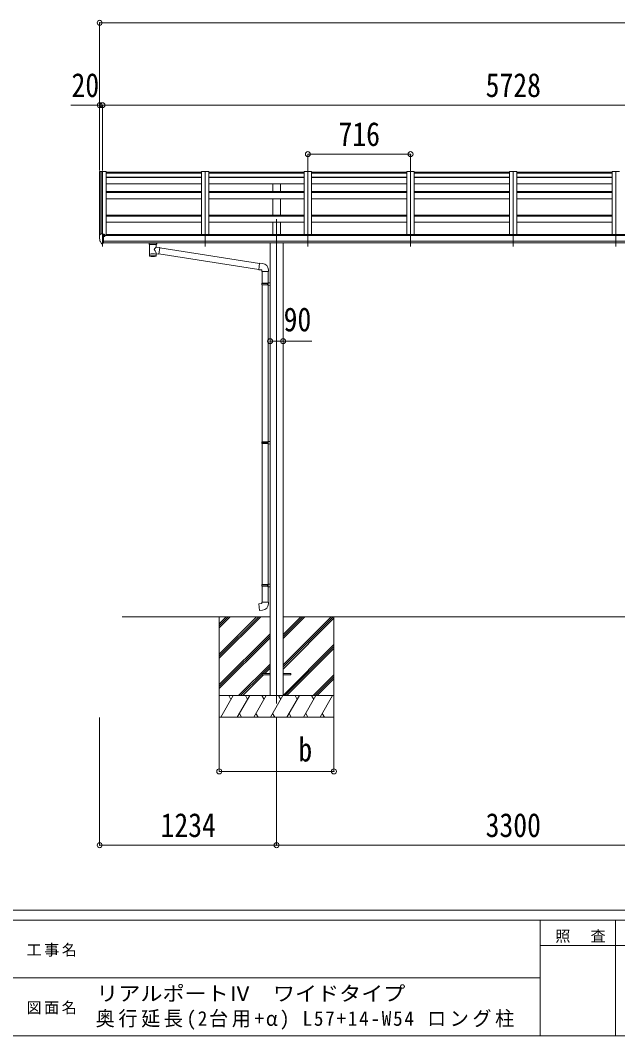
# Model space of a CAD drawing. Units: millimetres at full size; some dimension numbers follow another scale. Extents: x -9783 to 9892, y -6828 to 6752.
# Drawn here: x -420 to 3746, y -6828 to 252 of the extents above; entities that cross this region are included whole.
import ezdxf
from ezdxf.enums import TextEntityAlignment as Align

# ---------------------------------------------------------------- set-up
doc = ezdxf.new("R2010")
doc.units = ezdxf.units.MM
doc.header["$LTSCALE"] = 35
doc.header["$PDMODE"] = 32
doc.header["$PDSIZE"] = 35
for name, color, linetype, lineweight in [('0-0_0', 7, 'Continuous', 9), ('0-1_本体', 4, 'Continuous', 9), ('0-2_部品', 7, 'Continuous', 9), ('0-8_PARTS2', 2, 'Continuous', 9), ('0-A_寸法', 6, 'Continuous', 9), ('F-0_240', 7, 'Continuous', 9)]:
    doc.layers.add(name, color=color, linetype=linetype, lineweight=lineweight)
doc.styles.add('ＭＳ ゴシック', font='')
doc.styles.get('ＭＳ ゴシック').set_extended_font_data('MS Gothic')

msp = doc.modelspace()

# ---------------------------------------------------------------- linework, layer by layer
at = {"layer": '0-0_0'}
for p, q in [((291, -3907.12), (1321.8, -3907.12)), ((967, -3907.12), (967, -4607.12)), ((967, -4167.84), (1227.73, -3907.12)), ((967, -4181.99), (1241.87, -3907.12)), ((967, -4196.13), (1256.02, -3907.12)), ((967, -3984), (1043.88, -3907.12)), ((967, -3969.86), (1029.74, -3907.12)), ((967, -3955.71), (1015.6, -3907.12)), ((1412.2, -4243.14), (1748.23, -3907.12)), ((1412.2, -4257.29), (1762.37, -3907.12)), ((1412.2, -4059.3), (1564.38, -3907.12)), ((1412.2, -4045.16), (1550.24, -3907.12)), ((1412.2, -4031.01), (1536.1, -3907.12)), ((1412.2, -3907.12), (4621.8, -3907.12)), ((1412.2, -4271.43), (1767, -3916.63)), ((1767, -3907.12), (1767, -4607.12)), ((967, -4379.98), (1321.8, -4025.18)), ((967, -4394.12), (1321.8, -4039.32)), ((967, -4408.26), (1321.8, -4053.46)), ((1412.2, -4455.28), (1767, -4100.48)), ((1424.5, -4457.12), (1767, -4114.62)), ((1438.65, -4457.12), (1767, -4128.76)), ((1101.99, -4457.12), (1321.8, -4237.31)), ((1116.14, -4457.12), (1267, -4306.25)), ((1130.28, -4457.12), (1275.79, -4311.61)), ((1270.65, -4302.61), (1321.8, -4251.45)), ((1284.79, -4302.61), (1321.8, -4265.59)), ((1622.49, -4457.12), (1767, -4312.61)), ((1636.64, -4457.12), (1767, -4326.75)), ((1650.78, -4457.12), (1767, -4340.89)), ((1767, -4457.12), (967, -4457.12)), ((977.29, -4607.12), (1063.89, -4457.12)), ((1048.89, -4483.1), (1033.89, -4457.12)), ((1092.76, -4607.12), (1179.36, -4457.12)), ((1164.36, -4483.1), (1149.36, -4457.12)), ((1208.23, -4607.12), (1294.83, -4457.12)), ((1279.83, -4483.1), (1264.83, -4457.12)), ((1323.7, -4607.12), (1410.3, -4457.12)), ((1395.3, -4483.1), (1380.3, -4457.12)), ((1439.17, -4607.12), (1525.77, -4457.12)), ((1510.77, -4483.1), (1495.77, -4457.12)), ((1554.64, -4607.12), (1641.24, -4457.12)), ((1611.24, -4457.12), (1626.24, -4483.1)), ((1670.11, -4607.12), (1756.71, -4457.12)), ((1107.76, -4581.14), (1122.76, -4607.12)), ((1223.23, -4581.14), (1238.23, -4607.12)), ((1338.7, -4581.14), (1353.7, -4607.12)), ((1454.17, -4581.14), (1469.17, -4607.12)), ((1569.64, -4581.14), (1584.64, -4607.12)), ((1685.11, -4581.14), (1700.11, -4607.12)), ((967, -4607.12), (1767, -4607.12))]:
    msp.add_line(p, q, dxfattribs=at)
at = {"layer": '0-1_本体'}
for p, q in [((133.01, -803.2), (133, -1244.26)), ((133.95, -802.32), (141.78, -801.91)), ((142, -801.99), (142, -1237.72)), ((142.08, -802.1), (142.7, -803.72)), ((178, -801.9), (178, -1247.9)), ((844, -807.99), (178, -807.99)), ((178, -814.9), (844, -814.9)), ((178, -841.61), (844, -841.61)), ((178, -844.19), (844, -844.19)), ((844, -801.9), (844, -1241.19)), ((894, -801.9), (844, -801.9)), ((894, -801.9), (894, -1241.19)), ((1560, -807.99), (894, -807.99)), ((894, -814.9), (1560, -814.9)), ((894, -841.61), (1560, -841.61)), ((894, -844.19), (1560, -844.19)), ((1560, -801.9), (1560, -1241.19)), ((1610, -801.9), (1560, -801.9)), ((1610, -801.9), (1610, -1241.19)), ((2276, -807.99), (1610, -807.99)), ((1610, -814.9), (2276, -814.9)), ((1610, -841.61), (2276, -841.61)), ((1610, -844.19), (2276, -844.19)), ((2276, -801.9), (2276, -1241.19)), ((2326, -801.9), (2276, -801.9)), ((2326, -801.9), (2326, -1241.19)), ((2992, -807.99), (2326, -807.99)), ((2326, -814.9), (2992, -814.9)), ((2326, -841.61), (2992, -841.61)), ((2326, -844.19), (2992, -844.19)), ((2992, -801.9), (2992, -1241.19)), ((3042, -801.9), (2992, -801.9)), ((3042, -801.9), (3042, -1241.19)), ((3708, -807.99), (3042, -807.99)), ((3042, -814.9), (3708, -814.9)), ((3042, -841.61), (3708, -841.61)), ((3042, -844.19), (3708, -844.19)), ((3708, -801.9), (3708, -1241.19)), ((3758, -801.9), (3708, -801.9)), ((178, -888.93), (844, -888.93)), ((894, -888.93), (1560, -888.93)), ((1339.5, -942.66), (1339.5, -888.93)), ((1394.5, -942.66), (1394.5, -888.93)), ((1610, -888.93), (2276, -888.93)), ((2326, -888.93), (2992, -888.93)), ((3042, -888.93), (3708, -888.93)), ((178, -942.66), (844, -942.66)), ((178, -948.23), (844, -948.23)), ((894, -942.66), (1560, -942.66)), ((894, -948.23), (1560, -948.23)), ((1610, -942.66), (2276, -942.66)), ((1610, -948.23), (2276, -948.23)), ((2326, -942.66), (2992, -942.66)), ((2326, -948.23), (2992, -948.23)), ((3042, -942.66), (3708, -942.66)), ((3042, -948.23), (3708, -948.23)), ((178, -992.23), (844, -992.23)), ((894, -992.23), (1560, -992.23)), ((1339.5, -1106.32), (1339.5, -992.23)), ((1394.5, -1106.32), (1394.5, -992.23)), ((1610, -992.23), (2276, -992.23)), ((2326, -992.23), (2992, -992.23)), ((3042, -992.23), (3708, -992.23)), ((178, -1106.32), (844, -1106.32)), ((178, -1113.11), (844, -1113.11)), ((894, -1106.32), (1560, -1106.32)), ((894, -1113.11), (1560, -1113.11)), ((1610, -1106.32), (2276, -1106.32)), ((1610, -1113.11), (2276, -1113.11)), ((2326, -1106.32), (2992, -1106.32)), ((2326, -1113.11), (2992, -1113.11)), ((3042, -1106.32), (3708, -1106.32)), ((3042, -1113.11), (3708, -1113.11)), ((178, -1156.66), (844, -1156.66)), ((894, -1156.66), (1560, -1156.66)), ((1339.5, -1241.19), (1339.5, -1156.66)), ((1394.5, -1241.19), (1394.5, -1156.66)), ((1610, -1156.66), (2276, -1156.66)), ((2326, -1156.66), (2992, -1156.66)), ((3042, -1156.66), (3708, -1156.66)), ((5874.5, -1247.9), (159.5, -1247.9)), ((183, -1247.9), (183, -1241.19)), ((5851, -1241.19), (183, -1241.19)), ((159.5, -1289.12), (5874.5, -1289.12)), ((5874.5, -1300.97), (159.5, -1300.89)), ((1321.8, -1301.06), (1321.8, -4457.13)), ((1412.2, -1301.06), (1412.2, -4457.13))]:
    msp.add_line(p, q, dxfattribs=at)
msp.add_lwpolyline([(142.7, -1237.72), (142.7, -801.9), (178, -801.9)], dxfattribs=at)
msp.add_circle((166.97, -1252.63), 3, dxfattribs=at)
for centre, radius, start, end in [((134, -803.32), 1, 93, 173.32986), ((141.8, -802.21), 0.301, 21.06327, 92.86679)]:
    msp.add_arc(centre, radius, start, end, dxfattribs=at)
at = {"layer": '0-2_部品'}
for p, q in [((131, -1247.09), (131, -1247.72)), ((137.91, -1238.28), (133.85, -1244.09)), ((153, -1306.22), (153, -1237.72)), ((154.5, -1238.63), (153, -1238.63)), ((159.5, -1247.45), (153, -1247.05)), ((154.5, -1238.63), (154.5, -1244.8)), ((164.18, -1240.13), (154.5, -1239.41)), ((154.5, -1242.4), (168.5, -1242.46)), ((163.97, -1252.63), (164.5, -1252.63)), ((164.5, -1252.63), (164.8, -1252.63)), ((165, -1242.44), (165, -1240.55)), ((169.5, -1243.57), (169.5, -1247.9)), ((145.38, -1304.4), (135.63, -1289.03)), ((151.5, -1306.12), (147.79, -1305.9)), ((151.5, -1306.12), (153, -1306.22)), ((153, -1304.02), (153.5, -1304.02)), ((153.5, -1304.02), (154, -1303.02)), ((159.5, -1303.02), (154, -1303.02)), ((477.3, -1307.22), (477.3, -1301.11)), ((481.4, -1311.72), (481.38, -1392.01)), ((527.2, -1329.29), (527.2, -1311.71)), ((552.42, -1333.2), (527.2, -1329.29)), ((531.3, -1307.22), (531.3, -1301.11)), ((552.42, -1333.2), (545.4, -1378.46)), ((1247.53, -1443.1), (552.11, -1335.22)), ((527.22, -1392.01), (527.2, -1375.39)), ((527.2, -1375.64), (545.4, -1378.46)), ((1243.86, -1485.04), (545.67, -1376.72)), ((1268.52, -1443.16), (1247.69, -1441.34)), ((1263.6, -1498.91), (1309.6, -1498.91)), ((1265.6, -1498.91), (1265.6, -1581.57)), ((1307.6, -1498.91), (1307.6, -1579.01)), ((1309.6, -1498.91), (1309.6, -1487.99)), ((1263.6, -1583.57), (1264.6, -1581.57)), ((1263.6, -1583.57), (1307.6, -1583.57)), ((1263.6, -1583.57), (1263.6, -1591.57)), ((1263.6, -1591.57), (1307.6, -1591.57)), ((1263.6, -1591.57), (1264.6, -1593.57)), ((1264.6, -1581.57), (1307.6, -1581.57)), ((1264.6, -1593.57), (1307.6, -1593.57)), ((1265.6, -1593.57), (1265.6, -2687.76)), ((1303.12, -1583.57), (1302.7, -1581.57)), ((1305.6, -1579.07), (1321.6, -1578.6)), ((1305.6, -1581.07), (1305.6, -1579.07)), ((1305.6, -1581.07), (1307.6, -1581.07)), ((1305.6, -1596.07), (1305.6, -1594.07)), ((1305.6, -1596.07), (1321.6, -1596.54)), ((1307.6, -1596.13), (1307.6, -2685.2)), ((1321.6, -1578.6), (1321.6, -1596.54)), ((1263.6, -2689.76), (1264.6, -2687.76)), ((1263.6, -2689.76), (1307.6, -2689.76)), ((1263.6, -2689.76), (1263.6, -2697.76)), ((1264.6, -2687.76), (1307.6, -2687.76)), ((1303.12, -2689.76), (1302.7, -2687.76)), ((1305.6, -2685.26), (1321.6, -2684.78)), ((1305.6, -2687.26), (1305.6, -2685.26)), ((1305.6, -2687.26), (1307.6, -2687.26)), ((1321.6, -2684.78), (1321.6, -2702.73)), ((1263.6, -2697.76), (1307.6, -2697.76)), ((1263.6, -2697.76), (1264.6, -2699.76)), ((1264.6, -2699.76), (1307.6, -2699.76)), ((1265.6, -2699.76), (1265.6, -3682.92)), ((1305.6, -2702.26), (1305.6, -2700.26)), ((1305.6, -2702.26), (1321.6, -2702.73)), ((1307.6, -2702.31), (1307.6, -3680.36)), ((1305.6, -3680.42), (1321.6, -3679.94)), ((1305.6, -3682.42), (1305.6, -3680.42)), ((1321.6, -3679.94), (1321.6, -3697.89)), ((1263.6, -3684.92), (1264.6, -3682.92)), ((1263.6, -3684.92), (1307.6, -3684.92)), ((1263.6, -3684.92), (1263.6, -3692.92)), ((1263.6, -3692.92), (1307.6, -3692.92)), ((1263.6, -3692.92), (1264.6, -3694.92)), ((1264.6, -3682.92), (1307.6, -3682.92)), ((1264.6, -3694.92), (1307.6, -3694.92)), ((1265.6, -3694.92), (1265.6, -3804.92)), ((1303.12, -3684.92), (1302.7, -3682.92)), ((1305.6, -3682.42), (1307.6, -3682.42)), ((1305.6, -3697.42), (1305.6, -3695.42)), ((1305.6, -3697.42), (1321.6, -3697.89)), ((1307.6, -3697.47), (1307.6, -3804.92)), ((1263.6, -3804.92), (1309.6, -3804.92)), ((1263.6, -3814.92), (1263.6, -3804.92)), ((1309.6, -3804.92), (1309.6, -3815.83))]:
    msp.add_line(p, q, dxfattribs=at)
at = {"layer": '0-2_部品', "color": 4}
for p, q in [((1266.8, -4302.61), (1266.8, -4311.61)), ((1266.8, -4302.61), (1321.8, -4302.61)), ((1266.8, -4311.61), (1321.8, -4311.61)), ((1411.8, -4302.61), (1466.8, -4302.61)), ((1411.8, -4311.61), (1466.8, -4311.61)), ((1466.8, -4302.61), (1466.8, -4311.61))]:
    msp.add_line(p, q, dxfattribs=at)
at = {"layer": '0-2_部品'}
for points in [[(153, -1237.72), (141, -1237.72), (138.67, -1237.86)], [(159.5, -1303.02), (159.5, -1244.8), (154.5, -1244.8)], [(164.18, -1240.13), (164.34, -1240.15), (164.5, -1240.18), (164.65, -1240.22), (164.77, -1240.28), (164.87, -1240.34), (164.94, -1240.4), (164.99, -1240.47), (165, -1240.55)], [(164.8, -1251.44), (164.8, -1252.63), (169.5, -1252.63)], [(169.5, -1251.02), (169.5, -1252.63), (169.97, -1252.63)], [(153, -1292.33), (156.16, -1291.92), (159.5, -1291.49)], [(477.34, -1307.28), (477.31, -1306.92), (477.56, -1305.97), (478.08, -1305.08), (478.89, -1304.24), (480, -1303.45), (481.4, -1302.72)], [(477.34, -1307.16), (477.31, -1307.52), (477.56, -1308.48), (478.08, -1309.36), (478.89, -1310.2), (480, -1311), (481.4, -1311.72)], [(527.2, -1302.73), (527.43, -1302.83), (528.79, -1303.56), (529.9, -1304.41), (530.66, -1305.28), (531.12, -1306.17), (531.29, -1307.06)], [(527.2, -1311.71), (527.43, -1311.62), (528.79, -1310.88), (529.9, -1310.03), (530.66, -1309.17), (531.12, -1308.27), (531.29, -1307.38)], [(1247.69, -1441.34), (1243.68, -1487.17), (1263.6, -1488.91), (1263.6, -1498.91)], [(1303.12, -1583.57), (1303.12, -1591.57), (1302.7, -1593.57)], [(1305.6, -1594.07), (1307.6, -1594.07), (1307.6, -1581.07)], [(1303.12, -2689.76), (1303.12, -2697.76), (1302.7, -2699.76)], [(1305.6, -2700.26), (1307.6, -2700.26), (1307.6, -2687.26)], [(1303.12, -3684.92), (1303.12, -3692.92), (1302.7, -3694.92)], [(1305.6, -3695.42), (1307.6, -3695.42), (1307.6, -3682.42)], [(1268.52, -3860.66), (1247.69, -3862.48), (1243.68, -3816.66), (1263.6, -3814.92)]]:
    msp.add_lwpolyline(points, dxfattribs=at)
for centre, radius, start, end in [((134, -1247.09), 3, 93, 180), ((323.49, -1247.71), 192.49, 180.0008, 192.1233), ((138.73, -1238.86), 1, 93.5, 145), ((167, -1252.63), 2.5, 151.64236, 180), ((167, -1252.63), 2.5, 0, 151.64236), ((138.23, -1287.53), 3, 191.83348, 210), ((147.98, -1302.9), 3, 210, 266.5), ((494.37, -1352.44), 51.38, 92.46126, 104.61963), ((514.25, -1352.44), 51.38, 75.38037, 87.53874), ((1264.6, -1487.99), 45, 0, 85), ((1264.6, -3815.83), 45, 275, 0)]:
    msp.add_arc(centre, radius, start, end, dxfattribs=at)
for centre, major_axis, ratio, start_param, end_param in [((168.5, -1243.56), (-0.02, 1.1), 0.906239, 4.6917496, 6.2625459), ((504.3, -1312.92), (-22.91, -0.42), 0.072511, 4.711586, 6.2823824), ((504.32, -1311.28), (-22.91, -0.42), 0.072511, 4.711586, 6.2823824), ((504.28, -1311.29), (22.92, -0.42), 0.07247, 0.0008089, 1.5716053), ((504.28, -1312.92), (22.92, -0.42), 0.07247, 0.0008089, 1.5716053), ((506.85, -1351.49), (20.32, 22.25), 0.045535, 4.9756507, 6.2441899), ((515.3, -1307.22), (16, 0), 0.361356, 0, 0.0194874), ((515.3, -1307.22), (16, 0), 0.361356, 6.2636979, 6.2831853), ((504.3, -1392.01), (22.92, 0), 0.101955, 6.2829723, 9.4248207), ((504.3, -1392.01), (22.92, 0), 0.101955, 3.1415499, 6.2833984), ((504.3, -1379.57), (22.91, 0), 0.122865, 6.2831853, 9.424778), ((504.3, -1348.85), (-22.81, 26.62), 0.234429, 3.1563334, 4.5976381)]:
    msp.add_ellipse(centre, major_axis=major_axis, ratio=ratio, start_param=start_param, end_param=end_param, dxfattribs=at)
at = {"layer": '0-8_PARTS2'}
for p, q in [((153, -805.04), (153, -1324.33)), ((869, -805.04), (869, -1324.33)), ((1585, -805.04), (1585, -1324.33)), ((2301, -805.04), (2301, -1324.33)), ((3017, -805.04), (3017, -1324.33)), ((3733, -805.04), (3733, -1324.33)), ((1367, -1135.52), (1367, -4510.75))]:
    msp.add_line(p, q, dxfattribs=at)
at = {"layer": '0-A_寸法'}
for p, q in [((133.01, 234.2), (133.01, -340.21)), ((133.01, 234.2), (7332.99, 234.2)), ((133.01, -340.21), (-66.99, -340.21)), ((133.01, -340.21), (133.01, -795.78)), ((153, -340.21), (133.01, -340.21)), ((153, -340.21), (153, -795.78)), ((153, -340.21), (5881, -340.21)), ((153, -340.21), (153, -795.78)), ((1585, -681.65), (1585, -799.25)), ((1585, -681.65), (2301, -681.65)), ((2301, -681.65), (2301, -799.25)), ((1321.8, -1985.86), (1412.2, -1985.86)), ((1412.2, -1985.86), (1612.2, -1985.86)), ((133, -5499.99), (133, -4610.6)), ((967, -4985.01), (967, -4610.6)), ((1367, -5499.99), (1367, -4610.6)), ((1767, -4985.01), (1767, -4610.6)), ((967, -4985.01), (1767, -4985.01)), ((133, -5499.99), (1367, -5499.99)), ((1367, -5499.99), (4667, -5499.99))]:
    msp.add_line(p, q, dxfattribs=at)
for p in [(133.01, 234.2), (133.01, -340.21), (153, -340.21), (1585, -681.65), (2301, -681.65), (1321.8, -1985.86), (1412.2, -1985.86), (967, -4985.01), (1767, -4985.01), (133, -5499.99), (1367, -5499.99)]:
    msp.add_point(p, dxfattribs=at)
at = {"layer": 'F-0_240', "color": 5}
for p, q in [((-9783.03, -5953.1), (9396.97, -5953.1)), ((-9783.03, -6023.1), (6285.75, -6023.1)), ((3205.75, -6023.1), (3205.75, -6828.1)), ((3730.75, -6023.1), (3730.75, -6828.1)), ((3205.75, -6198.1), (5305.75, -6198.1)), ((-3969.25, -6425.6), (3205.75, -6425.6)), ((-9783.03, -6828.1), (9396.97, -6828.1))]:
    msp.add_line(p, q, dxfattribs=at)

# ---------------------------------------------------------------- texts
at = {"layer": '0-A_寸法', "color": 7, "style": 'ＭＳ ゴシック', "width": 0.85}
for s, p in [('20', (-63.24, -333.21)), ('5728', (2824.5, -333.21)), ('716', (1798.63, -674.65)), ('90', (1415.95, -1966.86)), ('b', (1518.88, -4966.01)), ('1234', (557.5, -5492.99)), ('3300', (2824.5, -5492.99))]:
    msp.add_text(s, height=166.8, dxfattribs=at).set_placement(p, align=Align.BOTTOM_LEFT)
at = {"layer": 'F-0_240', "style": 'ＭＳ ゴシック', "width": 1.1}
msp.add_text('リアルポートⅣ\u3000ワイドタイプ', height=102.6, dxfattribs=at).set_placement((109.35, -6616.22), align=Align.BOTTOM_LEFT)
at = {"layer": 'F-0_240', "attachment_point": 7, "style": 'ＭＳ ゴシック'}
for s, insert, char_height in [('\\T1.17;照\u3000査', (3310.76, -6180.6), 76.98), ('\\T1.17;工事名', (-376.96, -6276.85), 76.98), ('\\T1.17;図面名', (-376.96, -6679.35), 76.98), ('\\T1.19;\\W0.95;奥行延長(2台用+α)\\~L57+14-W54\\~ロング柱', (105.77, -6786.55), 102.6)]:
    msp.add_mtext(s, dxfattribs=dict(at, insert=insert, char_height=char_height))

doc.saveas('drawing.dxf')
